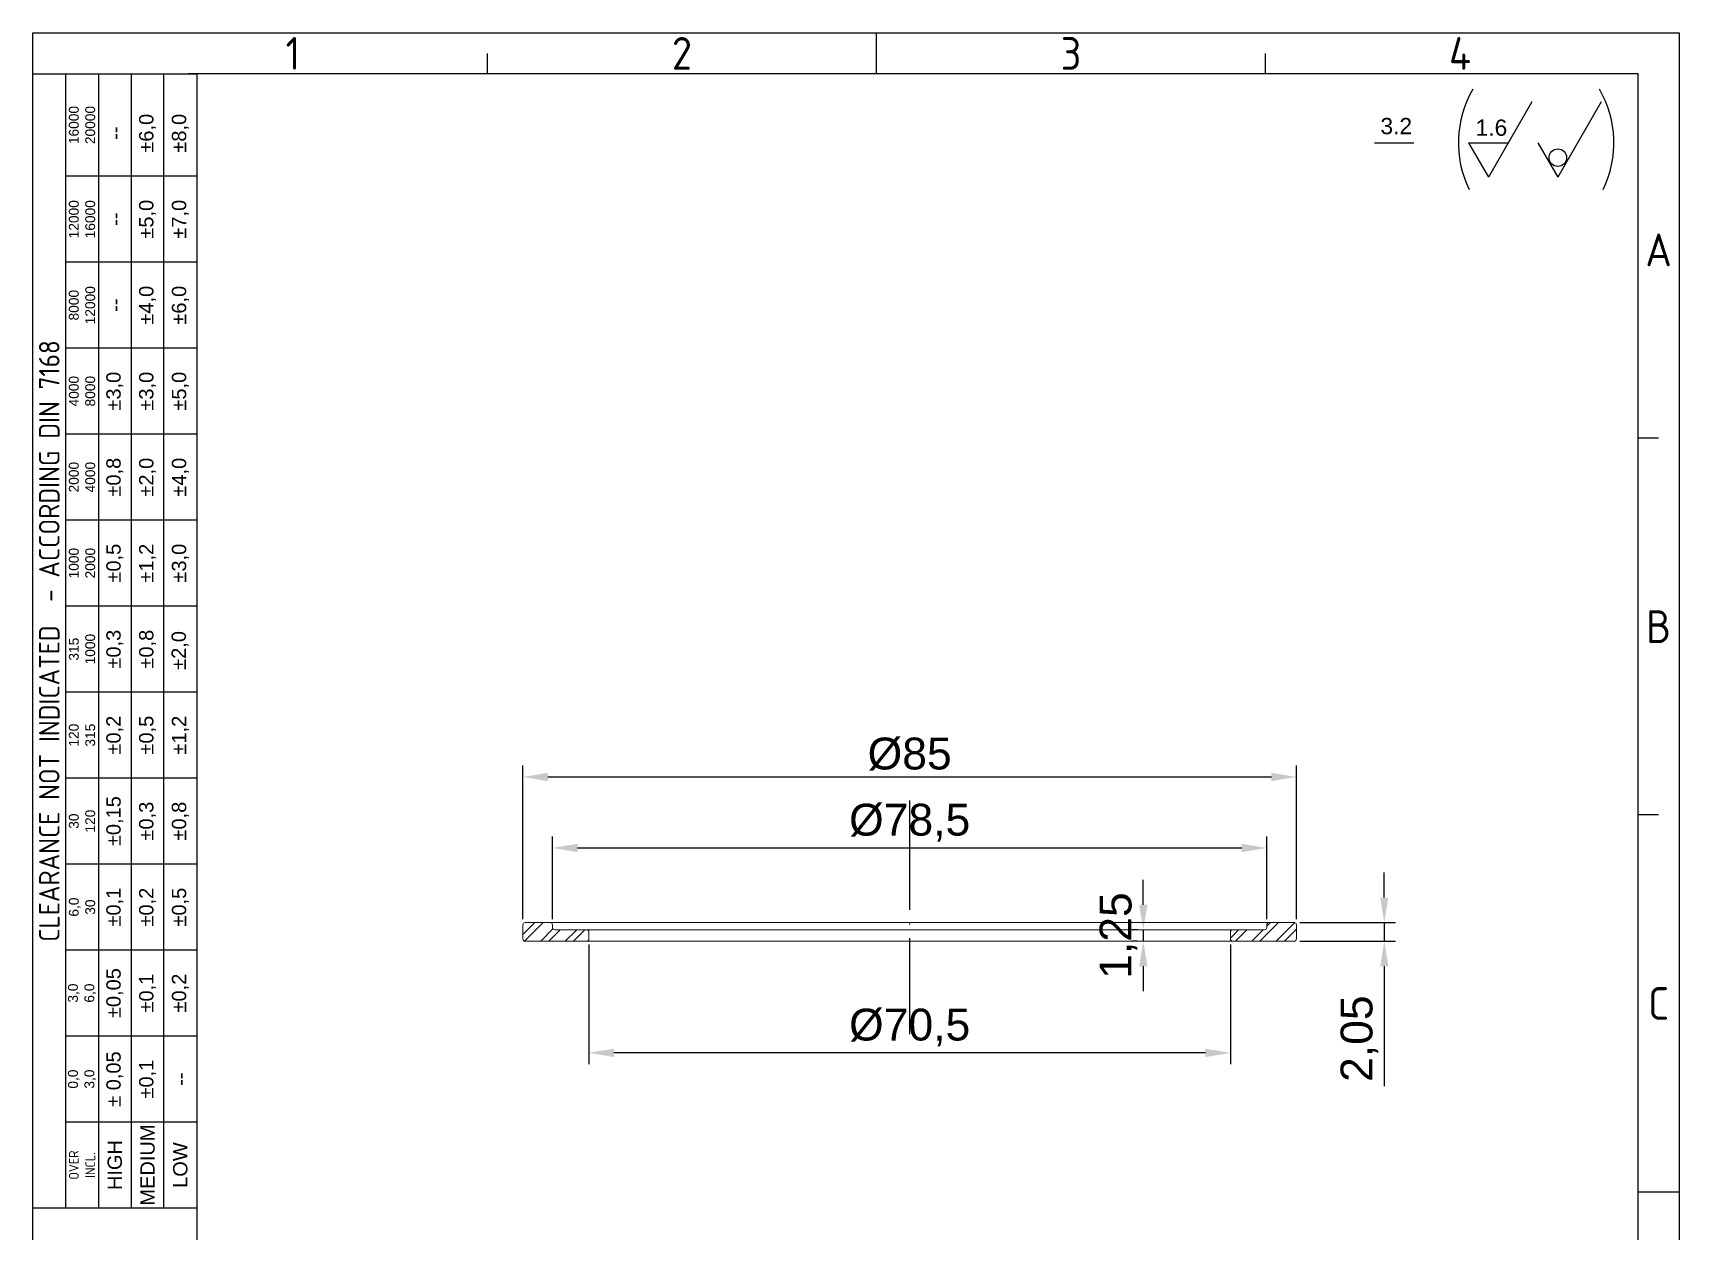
# Model space of a CAD drawing. Header units: millimetres. Extents: x 4510 to 4691, y 1198 to 1451.
# Drawn here: x 4510.4 to 4691.3, y 1319.1 to 1450.8 of the extents above; entities that cross this region are included whole.
import ezdxf
from ezdxf.enums import TextEntityAlignment as Align

# ---------------------------------------------------------------- set-up
doc = ezdxf.new("R2010")
doc.units = ezdxf.units.MM
doc.linetypes.add('ACAD_ISO04W100', pattern=[30, 24, -3, 0, -3])
doc.layers.add('AM_4', color=1, linetype='ACAD_ISO04W100', lineweight=25)
doc.layers.add('AM_5', color=3, linetype='Continuous', lineweight=25)
doc.styles.add('ACISOTS', font='isocp.shx', dxfattribs={"height": 1})
doc.styles.get("Standard").update_dxf_attribs({"font": 'arial.ttf'})
doc.dimstyles.new('ISO-25', dxfattribs={"dimtxt": 3.5, "dimasz": 2.75, "dimexe": 1.25, "dimexo": 0.625, "dimtad": 1, "dimtxsty": 'Standard', "dimcen": 2.5, "dimadec": 0, "dimazin": 0, "dimtfac": 1, "dimtmove": 0, "dimatfit": 3, "dimfxl": 1, "dimarcsym": 0})

# ---------------------------------------------------------------- blocks, each defined once
blk = doc.blocks.new('*D37')
at = {"layer": 'AM_5', "color": 0, "lineweight": -2, "ltscale": 0.25, "transparency": 16777216}
for p, q in [((4564.28, 1353.4), (4564.28, 1370.28)), ((4649.28, 1353.4), (4649.28, 1370.28)), ((4567.03, 1369.03), (4646.53, 1369.03))]:
    blk.add_line(p, q, dxfattribs=at)
at = {"layer": 'AM_5', "color": 0, "ltscale": 0.25, "transparency": 16777216}
for points in [[(4567.03, 1369.49), (4567.03, 1368.57), (4564.28, 1369.03)], [(4646.53, 1369.49), (4646.53, 1368.57), (4649.28, 1369.03)]]:
    blk.add_solid(points, dxfattribs=at)
at = {"layer": 'Defpoints', "color": 0, "ltscale": 0.25, "transparency": 16777216}
for p in [(4649.28, 1369.03), (4564.28, 1352.78), (4649.28, 1352.78)]:
    blk.add_point(p, dxfattribs=at)
at = {"layer": 'AM_5', "color": 0, "ltscale": 0.25, "transparency": 16777216, "insert": (4606.78, 1371.54), "char_height": 3.5, "attachment_point": 5}
blk.add_mtext('%%c85', dxfattribs=at)
blk = doc.blocks.new('*D38')
at = {"layer": 'AM_5', "color": 0, "lineweight": -2, "ltscale": 0.25, "transparency": 16777216}
for p, q in [((4567.53, 1353.4), (4567.53, 1362.48)), ((4646.03, 1353.4), (4646.03, 1362.48)), ((4570.28, 1361.23), (4643.28, 1361.23))]:
    blk.add_line(p, q, dxfattribs=at)
at = {"layer": 'AM_5', "color": 0, "ltscale": 0.25, "transparency": 16777216}
for points in [[(4570.28, 1361.69), (4570.28, 1360.77), (4567.53, 1361.23)], [(4643.28, 1361.69), (4643.28, 1360.77), (4646.03, 1361.23)]]:
    blk.add_solid(points, dxfattribs=at)
at = {"layer": 'Defpoints', "color": 0, "ltscale": 0.25, "transparency": 16777216}
for p in [(4646.03, 1361.23), (4567.53, 1352.78), (4646.03, 1352.78)]:
    blk.add_point(p, dxfattribs=at)
at = {"layer": 'AM_5', "color": 0, "ltscale": 0.25, "transparency": 16777216, "insert": (4606.78, 1364.01), "char_height": 3.5, "attachment_point": 5}
blk.add_mtext('%%c78,5', dxfattribs=at)
blk = doc.blocks.new('*D39')
at = {"layer": 'AM_5', "color": 0, "lineweight": -2, "ltscale": 0.25, "transparency": 16777216}
for p, q in [((4571.53, 1350.6), (4571.53, 1337.46)), ((4642.03, 1350.6), (4642.03, 1337.46)), ((4639.28, 1338.71), (4574.28, 1338.71))]:
    blk.add_line(p, q, dxfattribs=at)
at = {"layer": 'AM_5', "color": 0, "ltscale": 0.25, "transparency": 16777216}
for points in [[(4574.28, 1339.17), (4574.28, 1338.25), (4571.53, 1338.71)], [(4639.28, 1339.17), (4639.28, 1338.25), (4642.03, 1338.71)]]:
    blk.add_solid(points, dxfattribs=at)
at = {"layer": 'Defpoints', "color": 0, "ltscale": 0.25, "transparency": 16777216}
for p in [(4571.53, 1351.23), (4642.03, 1351.23), (4571.53, 1338.71)]:
    blk.add_point(p, dxfattribs=at)
at = {"layer": 'AM_5', "color": 0, "ltscale": 0.25, "transparency": 16777216, "insert": (4606.78, 1341.49), "char_height": 3.5, "attachment_point": 5}
blk.add_mtext('%%c70,5', dxfattribs=at)
blk = doc.blocks.new('*D40')
at = {"layer": 'AM_5', "color": 0, "lineweight": -2, "ltscale": 0.25, "transparency": 16777216}
for p, q in [((4632.45, 1354.98), (4632.45, 1357.73)), ((4631.83, 1352.23), (4631.2, 1352.23)), ((4632.45, 1352.23), (4632.45, 1350.98)), ((4631.83, 1350.98), (4631.2, 1350.98)), ((4632.45, 1348.23), (4632.45, 1345.48))]:
    blk.add_line(p, q, dxfattribs=at)
at = {"layer": 'AM_5', "color": 0, "ltscale": 0.25, "transparency": 16777216}
for points in [[(4632, 1354.98), (4632.91, 1354.98), (4632.45, 1352.23)], [(4632, 1348.23), (4632.91, 1348.23), (4632.45, 1350.98)]]:
    blk.add_solid(points, dxfattribs=at)
at = {"layer": 'Defpoints', "color": 0, "ltscale": 0.25, "transparency": 16777216}
for p in [(4632.45, 1352.23), (4632.45, 1350.98), (4632.45, 1350.98)]:
    blk.add_point(p, dxfattribs=at)
at = {"layer": 'AM_5', "color": 0, "ltscale": 0.25, "transparency": 16777216, "insert": (4629.73, 1351.6), "char_height": 3.5, "attachment_point": 5, "rotation": 90}
blk.add_mtext('1,25', dxfattribs=at)
blk = doc.blocks.new('*D41')
at = {"layer": 'AM_5', "color": 0, "lineweight": -2, "ltscale": 0.25, "transparency": 16777216}
for p, q in [((4658.93, 1355.78), (4658.93, 1358.53)), ((4649.65, 1353.03), (4660.18, 1353.03)), ((4658.93, 1353.03), (4658.93, 1350.98)), ((4649.65, 1350.98), (4660.18, 1350.98)), ((4658.93, 1348.23), (4658.93, 1335.05))]:
    blk.add_line(p, q, dxfattribs=at)
at = {"layer": 'AM_5', "color": 0, "ltscale": 0.25, "transparency": 16777216}
for points in [[(4658.48, 1355.78), (4659.39, 1355.78), (4658.93, 1353.03)], [(4658.48, 1348.23), (4659.39, 1348.23), (4658.93, 1350.98)]]:
    blk.add_solid(points, dxfattribs=at)
at = {"layer": 'Defpoints', "color": 0, "ltscale": 0.25, "transparency": 16777216}
for p in [(4649.03, 1353.03), (4649.03, 1350.98), (4658.93, 1350.98)]:
    blk.add_point(p, dxfattribs=at)
at = {"layer": 'AM_5', "color": 0, "ltscale": 0.25, "transparency": 16777216, "insert": (4656.21, 1340.27), "char_height": 3.5, "attachment_point": 5, "rotation": 90}
blk.add_mtext('2,05', dxfattribs=at)

msp = doc.modelspace()

# ---------------------------------------------------------------- hatches: boundary and pattern name
at = {"layer": 'AM_5', "ltscale": 0.25}
h = msp.add_hatch(dxfattribs=at)
h.set_pattern_fill('ANSI32', color=256, scale=0.2)
h.set_pattern_definition([(45, (0, 33.7956), (-1.3470384, 1.3470384), []), (45, (0.898, 33.7956), (-1.3470384, 1.3470384), [])])
h.paths.add_polyline_path([(4571.276, 1352.23), (4567.776, 1352.23, -0.4142136), (4567.526, 1352.48), (4567.526, 1352.78, 0.4142136), (4567.276, 1353.03), (4564.526, 1353.03, 0.4142136), (4564.276, 1352.78), (4564.276, 1351.23, 0.4142136), (4564.526, 1350.98), (4571.276, 1350.98, 0.4142136), (4571.526, 1351.23), (4571.526, 1351.98, 0.4142136)])
h.paths.add_polyline_path([(4649.276, 1352.78, 0.4142136), (4649.026, 1353.03), (4646.276, 1353.03, 0.4142136), (4646.026, 1352.78), (4646.026, 1352.48, -0.4142136), (4645.776, 1352.23), (4642.276, 1352.23, 0.4142136), (4642.026, 1351.98), (4642.026, 1351.23, 0.4142136), (4642.276, 1350.98), (4649.026, 1350.98, 0.4142136), (4649.276, 1351.23)])

# ---------------------------------------------------------------- linework, layer by layer
at = {"color": 135, "lineweight": 25}
for p, q in [((4510.431, 1197.901), (4510.431, 1450.801)), ((4510.431, 1450.801), (4691.331, 1450.801)), ((4603.131, 1446.301), (4603.131, 1450.801)), ((4691.331, 1450.801), (4691.331, 1197.901)), ((4560.381, 1446.301), (4560.381, 1448.551)), ((4645.881, 1446.301), (4645.881, 1448.551)), ((4514.031, 1321.651), (4514.031, 1446.301)), ((4517.631, 1446.301), (4517.631, 1321.651)), ((4521.231, 1446.301), (4521.231, 1321.651)), ((4524.831, 1321.651), (4524.831, 1446.301)), ((4528.431, 1435.051), (4514.031, 1435.051)), ((4528.431, 1425.601), (4514.031, 1425.601)), ((4528.431, 1416.151), (4514.031, 1416.151)), ((4528.431, 1406.701), (4514.031, 1406.701)), ((4689.081, 1406.251), (4686.831, 1406.251)), ((4528.431, 1397.251), (4514.031, 1397.251)), ((4528.431, 1387.801), (4514.031, 1387.801)), ((4528.431, 1378.351), (4514.031, 1378.351)), ((4528.431, 1368.901), (4514.031, 1368.901)), ((4689.081, 1364.851), (4686.831, 1364.851)), ((4528.431, 1359.451), (4514.031, 1359.451)), ((4528.431, 1350.001), (4514.031, 1350.001)), ((4528.431, 1340.551), (4514.031, 1340.551)), ((4528.431, 1331.101), (4514.031, 1331.101)), ((4686.831, 1323.451), (4691.331, 1323.451))]:
    msp.add_line(p, q, dxfattribs=at)
for p, q in [((4686.831, 1446.301), (4527.531, 1446.301)), ((4528.431, 1446.301), (4528.431, 1202.401)), ((4686.831, 1202.401), (4686.831, 1446.301))]:
    msp.add_line(p, q)
at = {"color": 7, "linetype": 'Continuous', "lineweight": 15}
for p, q in [((4564.276, 1352.78), (4564.276, 1351.23)), ((4564.526, 1353.03), (4649.026, 1353.03)), ((4649.276, 1351.23), (4649.276, 1352.78)), ((4649.026, 1350.98), (4564.526, 1350.98))]:
    msp.add_line(p, q, dxfattribs=at)
at = {"color": 7, "linetype": 'ByBlock', "lineweight": 0}
for p, q in [((4567.526, 1352.78), (4567.526, 1352.48)), ((4567.776, 1352.23), (4645.776, 1352.23)), ((4571.526, 1351.98), (4571.526, 1351.23)), ((4642.026, 1351.23), (4642.026, 1351.98)), ((4646.026, 1352.48), (4646.026, 1352.78))]:
    msp.add_line(p, q, dxfattribs=at)
at = {"color": 135, "lineweight": 25}
msp.add_lwpolyline([(4528.431, 1446.301), (4528.431, 1321.651), (4510.431, 1321.651), (4510.431, 1446.301)], close=True, dxfattribs=at)
at = {"color": 7, "linetype": 'Continuous', "lineweight": 15}
for centre, start, end in [((4564.526, 1352.78), 90, 180), ((4649.026, 1352.78), 0, 90), ((4564.526, 1351.23), 180, 270), ((4649.026, 1351.23), 270, 0)]:
    msp.add_arc(centre, 0.25, start, end, dxfattribs=at)
at = {"color": 7, "linetype": 'ByBlock', "lineweight": 0}
for centre, start, end in [((4567.276, 1352.78), 0, 90), ((4567.776, 1352.48), 180, 270), ((4571.276, 1351.98), 0, 90), ((4642.276, 1351.98), 90, 180), ((4645.776, 1352.48), 270, 0), ((4646.276, 1352.78), 90, 180), ((4571.276, 1351.23), 270, 0), ((4642.276, 1351.23), 180, 270)]:
    msp.add_arc(centre, 0.25, start, end, dxfattribs=at)
at = {"layer": 'AM_4', "ltscale": 0.5}
msp.add_line((4606.776, 1366.43), (4606.776, 1340.769), dxfattribs=at)
at = {"layer": 'AM_5'}
for p, q in [((4675.167, 1443.246), (4670.381, 1434.957)), ((4682.787, 1443.246), (4678.001, 1434.957)), ((4657.843, 1438.725), (4662.193, 1438.725)), ((4668.206, 1438.725), (4672.556, 1438.725)), ((4668.206, 1438.725), (4670.381, 1434.957)), ((4675.826, 1438.725), (4678.001, 1434.957))]:
    msp.add_line(p, q, dxfattribs=at)
msp.add_circle((4678.01, 1437.092), 0.965, dxfattribs=at)
for centre, start, end in [((4678.788, 1438.716), 149.81687, 205.95777), ((4672.456, 1438.716), 334.04223, 30.18313)]:
    msp.add_arc(centre, 11.714, start, end, dxfattribs=at)

# ---------------------------------------------------------------- texts
at = {"color": 135, "lineweight": 25, "style": 'ACISOTS'}
for s, p in [('1', (4539.006, 1448.551)), ('2', (4581.756, 1448.551)), ('3', (4624.506, 1448.551)), ('4', (4667.256, 1448.551)), ('A', (4689.081, 1426.951)), ('B', (4689.081, 1385.551)), ('C', (4689.081, 1344.151))]:
    msp.add_text(s, height=3.6, dxfattribs=at).set_placement(p, align=Align.MIDDLE)
at = {"color": 135, "lineweight": 25, "attachment_point": 5, "rotation": 90}
for s, insert, char_height, width in [('16000\\P20000', (4515.831, 1440.676), 1.08, 11.25), ('±6,0', (4523.031, 1439.776), 1.575, 9.45), ('±8,0', (4526.631, 1439.776), 1.575, 9.45), ('--', (4519.431, 1439.776), 1.575, 9.45), ('12000\\P16000', (4515.831, 1430.326), 1.08, 9.45), ('--', (4519.431, 1430.326), 1.575, 9.45), ('±5,0', (4523.031, 1430.326), 1.575, 9.45), ('±7,0', (4526.631, 1430.326), 1.575, 9.45), ('8000\\P12000', (4515.831, 1420.876), 1.08, 9.45), ('±4,0', (4523.031, 1420.876), 1.575, 9.45), ('±6,0', (4526.631, 1420.876), 1.575, 9.45), ('--', (4519.431, 1420.876), 1.575, 9.45), ('{\\Fisocp.shx|c0;CLEARANCE NOT INDICATED  - ACCORDING DIN 7168}', (4512.231, 1383.976), 2.25, 124.65), ('4000\\P8000', (4515.831, 1411.426), 1.08, 9.45), ('±3,0', (4519.431, 1411.426), 1.575, 9.45), ('±3,0', (4523.031, 1411.426), 1.575, 9.45), ('±5,0', (4526.631, 1411.426), 1.575, 9.45), ('±0,8', (4519.431, 1401.976), 1.575, 9.45), ('±2,0', (4523.031, 1401.976), 1.575, 9.45), ('±4,0', (4526.631, 1401.976), 1.575, 9.45), ('2000\\P4000', (4515.831, 1401.976), 1.08, 9.45), ('1000\\P2000', (4515.831, 1392.526), 1.08, 9.45), ('±0,5', (4519.431, 1392.526), 1.575, 9.45), ('±1,2', (4523.031, 1392.526), 1.575, 9.45), ('±3,0', (4526.631, 1392.526), 1.575, 9.45), ('315\\P1000', (4515.831, 1383.076), 1.08, 9.45), ('±0,3', (4519.431, 1383.076), 1.575, 9.45), ('±0,8', (4523.031, 1383.076), 1.575, 9.45), ('±2,0', (4526.601, 1382.935), 1.575, 9.45), ('±0,2', (4519.431, 1373.626), 1.575, 9.45), ('±0,5', (4523.031, 1373.626), 1.575, 9.45), ('±1,2', (4526.631, 1373.626), 1.575, 9.45), ('120\\P315', (4515.831, 1373.626), 1.08, 9.45), ('±0,15', (4519.431, 1364.176), 1.575, 9.45), ('±0,3', (4523.031, 1364.176), 1.575, 9.45), ('±0,8', (4526.631, 1364.176), 1.575, 9.45), ('30\\P120', (4515.831, 1364.176), 1.08, 9.45), ('±0,1', (4519.431, 1354.726), 1.575, 9.45), ('±0,5', (4526.631, 1354.726), 1.575, 9.45), ('6,0\\P30', (4515.831, 1354.726), 1.08, 9.45), ('±0,2', (4523.031, 1354.726), 1.575, 9.45), ('±0,05', (4519.431, 1345.276), 1.575, 9.45), ('3,0\\P6,0', (4515.831, 1345.276), 1.08, 9.45), ('±0,1', (4523.031, 1345.276), 1.575, 9.45), ('±0,2', (4526.631, 1345.276), 1.575, 9.45), ('± 0,05', (4519.431, 1335.826), 1.575, 9.45), ('\\pt4.79529;±0,1', (4523.031, 1335.826), 1.575, 9.45), ('0,0\\P3,0', (4515.831, 1335.826), 1.08, 9.45), ('--', (4526.631, 1335.826), 1.575, 9.45), ('MEDIUM', (4523.031, 1326.376), 1.575, 9.45), ('{\\Fisocp.shx|c0;OVER\\PINCL.}', (4515.831, 1326.376), 1.08, 9.45), ('HIGH', (4519.431, 1326.376), 1.575, 9.45), ('LOW', (4526.631, 1326.376), 1.575, 9.45)]:
    msp.add_mtext(s, dxfattribs=dict(at, insert=insert, char_height=char_height, width=width))
at = {"layer": 'AM_5', "char_height": 1.7903, "attachment_point": 1}
for s, insert in [('3.2', (4658.515, 1441.46)), ('1.6', (4668.972, 1441.287))]:
    msp.add_mtext_dynamic_manual_height_columns(s, width=18.23779, gutter_width=12.5, heights=[0], dxfattribs=dict(at, insert=insert))

# ---------------------------------------------------------------- dimensions: what is measured, and where the dimension line sits
at = {"layer": 'AM_5', "ltscale": 0.25}
for base, p1, p2, text, picture, middle in [((4649.276, 1369.031), (4564.276, 1352.78), (4649.276, 1352.78), '%%c85', '*D37', (4606.776, 1371.541)), ((4646.026, 1361.227), (4567.526, 1352.78), (4646.026, 1352.78), '%%c78,5', '*D38', (4606.776, 1364.013)), ((4571.526, 1338.708), (4642.026, 1351.23), (4571.526, 1351.23), '%%c70,5', '*D39', (4606.776, 1341.494))]:
    dim = msp.add_linear_dim(base=base, p1=p1, p2=p2, text=text, dimstyle='ISO-25', dxfattribs=at)
    dim.commit()
    dim.dimension.update_dxf_attribs({"geometry": picture, "text_midpoint": middle})
dim = msp.add_linear_dim(base=(4632.453, 1350.98), p1=(4632.453, 1352.23), p2=(4632.453, 1350.98), angle=90, dimstyle='ISO-25', dxfattribs=at)
dim.commit()
dim.dimension.update_dxf_attribs({"geometry": '*D40', "text_midpoint": (4632.453, 1351.605), "dimtype": 160})
dim = msp.add_linear_dim(base=(4658.934, 1350.98), p1=(4649.026, 1353.03), p2=(4649.026, 1350.98), angle=90, dimstyle='ISO-25', dxfattribs=at)
dim.commit()
dim.dimension.update_dxf_attribs({"geometry": '*D41', "text_midpoint": (4656.205, 1340.266)})

doc.saveas('drawing.dxf')
